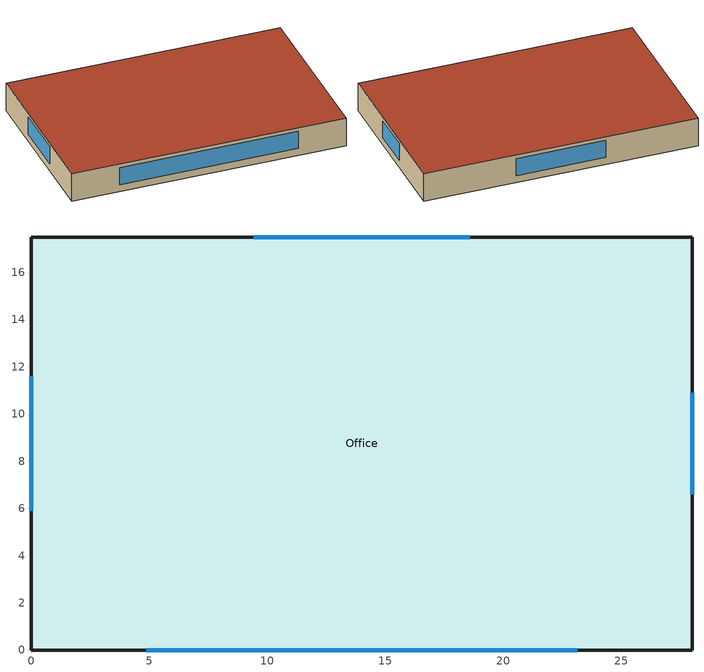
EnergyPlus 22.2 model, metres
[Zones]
Office
 floor ground (Slab_Cons): 0,17.5 28,17.5 28,0 0,0 z0
 wall outside (ExtWall_LW): 0,0 28,0 28,17.5 0,17.5 0,0 z0:3.1
 window (Win_Cons): 4.86,0 23.14,0 / 28,6.6 28,10.9 / 18.57,17.5 9.43,17.5 / 0,11.61 0,5.89 z0.8:2.7
 roof outside (Roof_Metal): 0,0 28,0 28,17.5 0,17.5 z3.1
[Building]
T3-test-06: 0, Suburbs, 0.04, 0.4, FullExterior, 25, 6
[Material]
Render: MediumRough, 0.02, 0.72, 1900, 1000, 0.9, 0.7, 0.7
WallIns: MediumRough, 0.1187, 0.04, 30, 1400, 0.9, 0.7, 0.7
Gypsum13: MediumRough, 0.0127, 0.16, 784.9, 830, 0.9, 0.7, 0.7
Carpet: MediumRough, 0.0127, 0.06, 288, 1380, 0.9, 0.7, 0.7
Concrete100: MediumRough, 0.1016, 1.311, 2240, 836.8, 0.9, 0.7, 0.7
Membrane10: MediumRough, 0.0095, 0.16, 1121.3, 1460, 0.9, 0.7, 0.7
RoofIns: MediumRough, 0.1134, 0.04, 30, 1400, 0.9, 0.7, 0.7
MetalDeck: MediumRough, 0.0015, 45.006, 7680, 418.4, 0.9, 0.7, 0.7
[Construction]
ExtWall_LW: Render, WallIns, Gypsum13
Roof_Metal: Membrane10, RoofIns, MetalDeck
Slab_Cons: Concrete100, Carpet
Win_Cons: Glazing
[WindowMaterial:SimpleGlazingSystem]
Glazing: 2.9, 0.57, 0.72
[Zone]
Office: 0, 0, 0, 0, 1, 1, autocalculate, autocalculate
[People]
Office_People: Office, OCC_SCH, Area/Person, , , 23, 0.3, autocalculate, ACTIVITY_SCH
[Lights]
Office_Lights: Office, LTG_SCH, Watts/Area, , 8.5, , 0, 0.5, 0.2
[ElectricEquipment]
Office_Equip: Office, EQP_SCH, Watts/Area, , 11.1, , 0, 0.3, 0
[ZoneInfiltration:DesignFlowRate]
Office_Infil: Office, ALWAYS_ON, AirChanges/Hour, , , , 0.4, 1, 0, 0, 0
[HVACTemplate:Thermostat]
Tstat: HTGSETP_SCH, , CLGSETP_SCH
[HVACTemplate:Zone:PTAC]
Office: Tstat
[Schedule:Compact]
ALWAYS_ON: Fraction, Through: 12/31, For: AllDays, Until: 24:00, 1
OCC_SCH: Fraction, Through: 12/31, For: Weekdays SummerDesignDay WinterDesignDay, Until: 08:00, 0, Until: 18:00, 1, Until: 24:00, 0, For: AllOtherDays, Until: 24:00, 0
LTG_SCH: Fraction, Through: 12/31, For: Weekdays SummerDesignDay WinterDesignDay, Until: 08:00, 0.15, Until: 18:00, 0.9, Until: 24:00, 0.15, For: AllOtherDays, Until: 24:00, 0.15
EQP_SCH: Fraction, Through: 12/31, For: Weekdays SummerDesignDay WinterDesignDay, Until: 08:00, 0.2, Until: 18:00, 0.8, Until: 24:00, 0.2, For: AllOtherDays, Until: 24:00, 0.2
HTGSETP_SCH: Temperature, Through: 12/31, For: Weekdays SummerDesignDay WinterDesignDay, Until: 08:00, 14, Until: 18:00, 21.5, Until: 24:00, 14, For: AllOtherDays, Until: 24:00, 14
CLGSETP_SCH: Temperature, Through: 12/31, For: Weekdays SummerDesignDay WinterDesignDay, Until: 08:00, 27, Until: 18:00, 24, Until: 24:00, 27, For: AllOtherDays, Until: 24:00, 27
ACTIVITY_SCH: Any, Through: 12/31, For: AllDays, Until: 24:00, 110
